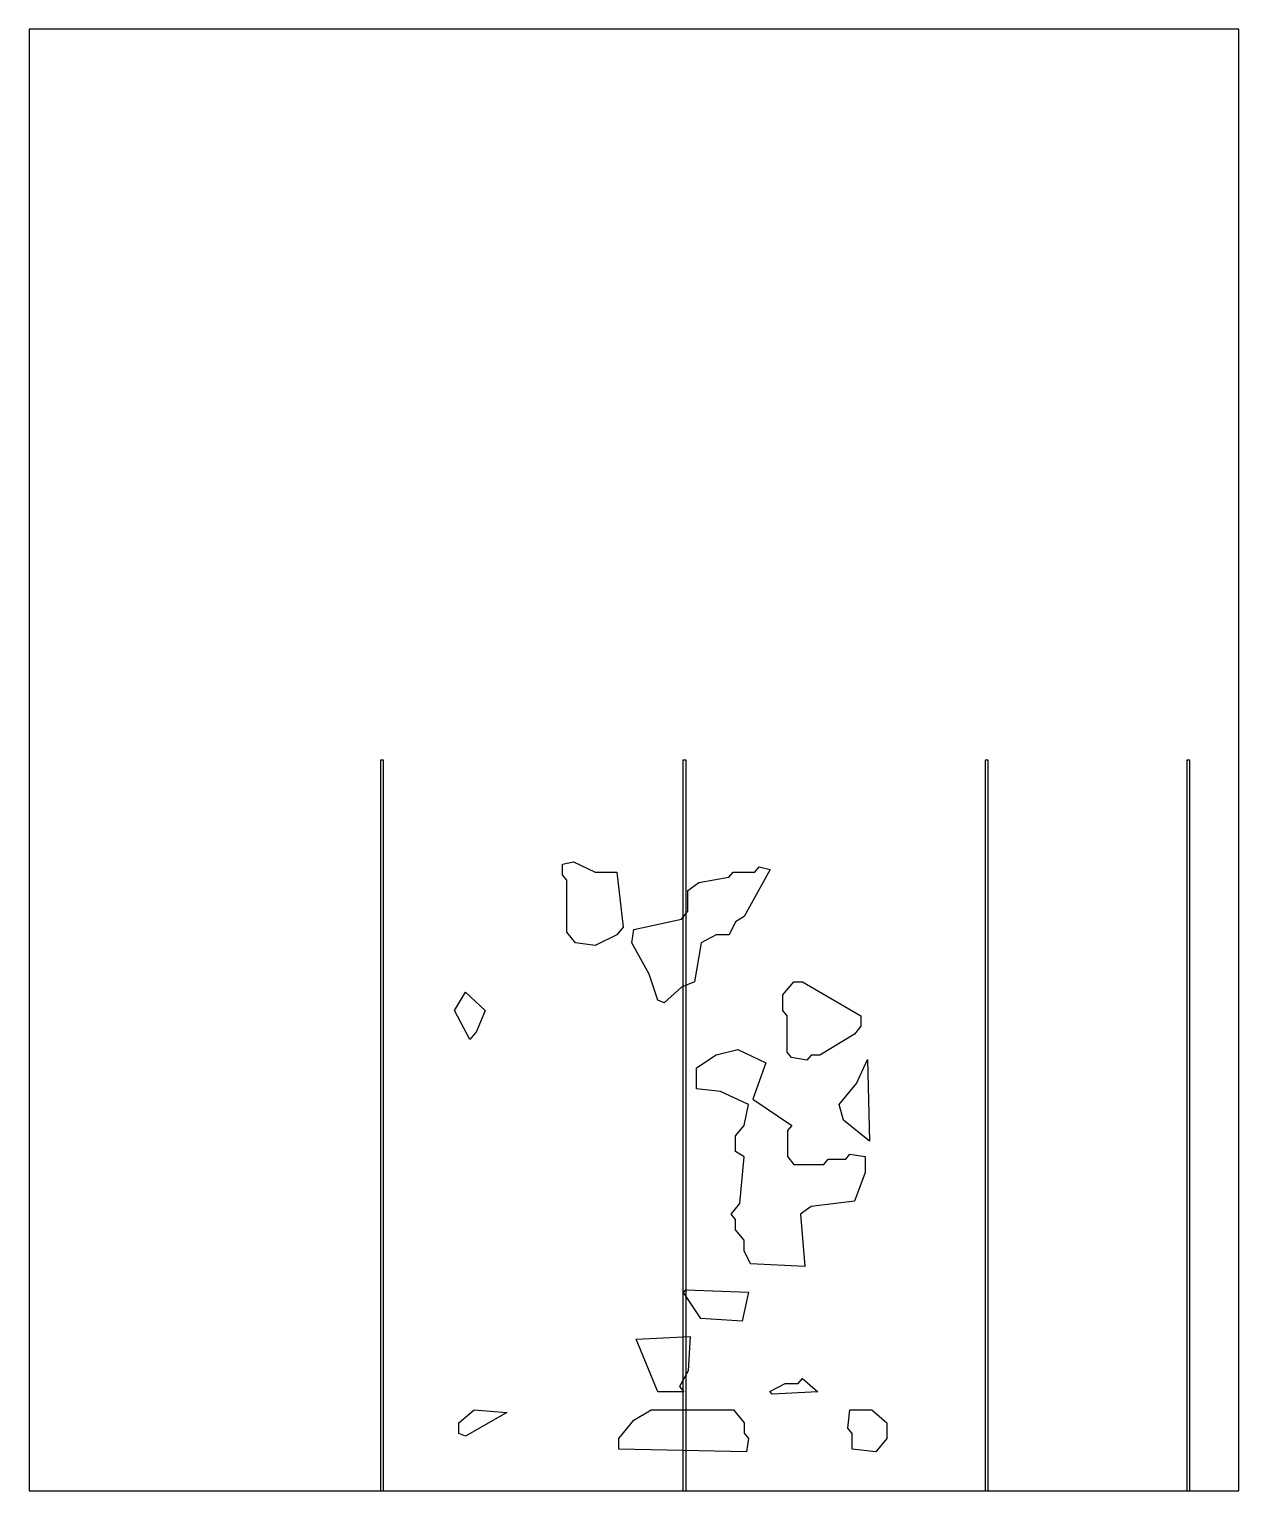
# Model space of a CAD drawing. Header units: millimetres. Extents: x 0 to 1200, y 0 to 1450.
import ezdxf

# ---------------------------------------------------------------- set-up
doc = ezdxf.new("R2010")
doc.units = ezdxf.units.MM
for name, color, linetype in [('OUTLINE', 5, 'Continuous'), ('PIECE', 3, 'Continuous'), ('SLOT', 1, 'Continuous')]:
    doc.layers.add(name, color=color, linetype=linetype)

msp = doc.modelspace()

# ---------------------------------------------------------------- linework, layer by layer
at = {"layer": 'OUTLINE'}
msp.add_lwpolyline([(0, 0), (1200, 0), (1200, 1450), (0, 1450), (0, 0)], close=True, dxfattribs=at)
at = {"layer": 'PIECE'}
for points in [[(533.5, 554.1), (533.5, 605.9), (529.2, 611), (529.2, 621.5), (540, 624.1), (561.5, 613.8), (582.9, 613.8), (589.4, 559.3), (582.9, 551.4), (561.4, 541.1), (542.1, 543.7), (533.5, 554.1)], [(597.8, 543.7), (599.9, 556.8), (647.1, 567.1), (653.5, 574.9), (653.5, 595.6), (664.2, 603.4), (694.2, 608.6), (698.5, 613.8), (720, 613.8), (724.2, 619), (735.2, 616.3), (709.4, 569.6), (700.8, 564.4), (694.3, 551.4), (681.5, 551.4), (666.5, 543.7), (660.1, 504.8), (647.2, 499.6), (630, 484.1), (623.5, 486.7), (614.9, 512.6), (597.8, 543.7)], [(443.7, 455.7), (437.1, 447.8), (422, 476.4), (432.8, 494.7), (452.3, 476.5), (443.7, 455.7)], [(747.8, 492), (758.5, 505), (767.2, 505), (825.1, 471.3), (825.1, 460.9), (818.6, 453), (784.3, 432.3), (775.8, 432.3), (771.5, 427.1), (756.4, 429.7), (752, 435), (752, 471.2), (747.8, 476.4), (747.8, 492)], [(696.3, 274.5), (704.9, 284.9), (709.2, 331.4), (700.6, 336.6), (700.6, 352.2), (709.2, 362.5), (713.5, 383.2), (685.7, 396.1), (662, 398.7), (662, 419.5), (681.4, 432.5), (702.9, 437.7), (730.8, 424.7), (718, 388.4), (756.6, 362.5), (752.2, 357.3), (752.2, 331.5), (758.6, 323.8), (788.5, 323.8), (792.8, 328.9), (810, 328.9), (814.2, 334.1), (829.4, 331.5), (829.4, 315.9), (818.6, 287.3), (775.8, 282.1), (765.1, 274.4), (769.4, 222.6), (715.7, 225.2), (709.2, 238.2), (709.2, 248.5), (700.6, 258.9), (700.6, 269.2), (696.3, 274.5)], [(807.8, 367.6), (803.5, 383.2), (820.6, 404), (831.5, 427.7), (833.7, 346.8), (807.8, 367.6)], [(666.4, 170.8), (649.2, 196.8), (651.4, 199.5), (713.7, 196.9), (707.2, 168.2), (666.4, 170.8)], [(623.5, 98.3), (602, 150.3), (655.8, 152.9), (653.7, 119.1), (645.1, 103.6), (649.5, 98.3), (623.5, 98.3)], [(734.8, 98.4), (750, 106.3), (762.8, 106.3), (767.1, 111.5), (782.4, 98.3), (737.1, 95.7), (734.8, 98.4)], [(426.3, 67.4), (441.4, 80.4), (473.9, 77.8), (432.9, 54.3), (426.3, 56.9), (426.3, 67.4)], [(709.4, 57), (713.7, 51.8), (711.5, 38.7), (584.9, 41.3), (584.9, 51.8), (599.9, 70), (617.1, 80.4), (698.6, 80.4), (709.4, 67.4), (709.4, 57)], [(850.8, 51.7), (840, 38.7), (816.3, 41.3), (816.3, 56.9), (812, 62.1), (814.2, 80.4), (835.8, 80.4), (850.8, 67.4), (850.8, 51.7)]]:
    msp.add_lwpolyline(points, close=True, dxfattribs=at)
at = {"layer": 'SLOT'}
for points in [[(348.4, 0), (351.5, 0), (351.5, 725), (348.4, 725), (348.4, 0)], [(648.4, 0), (651.6, 0), (651.6, 725), (648.4, 725), (648.4, 0)], [(948.4, 0), (951.5, 0), (951.5, 725), (948.4, 725), (948.4, 0)], [(1148.5, 0), (1151.5, 0), (1151.5, 725), (1148.5, 725), (1148.5, 0)]]:
    msp.add_lwpolyline(points, close=True, dxfattribs=at)

doc.saveas('drawing.dxf')
